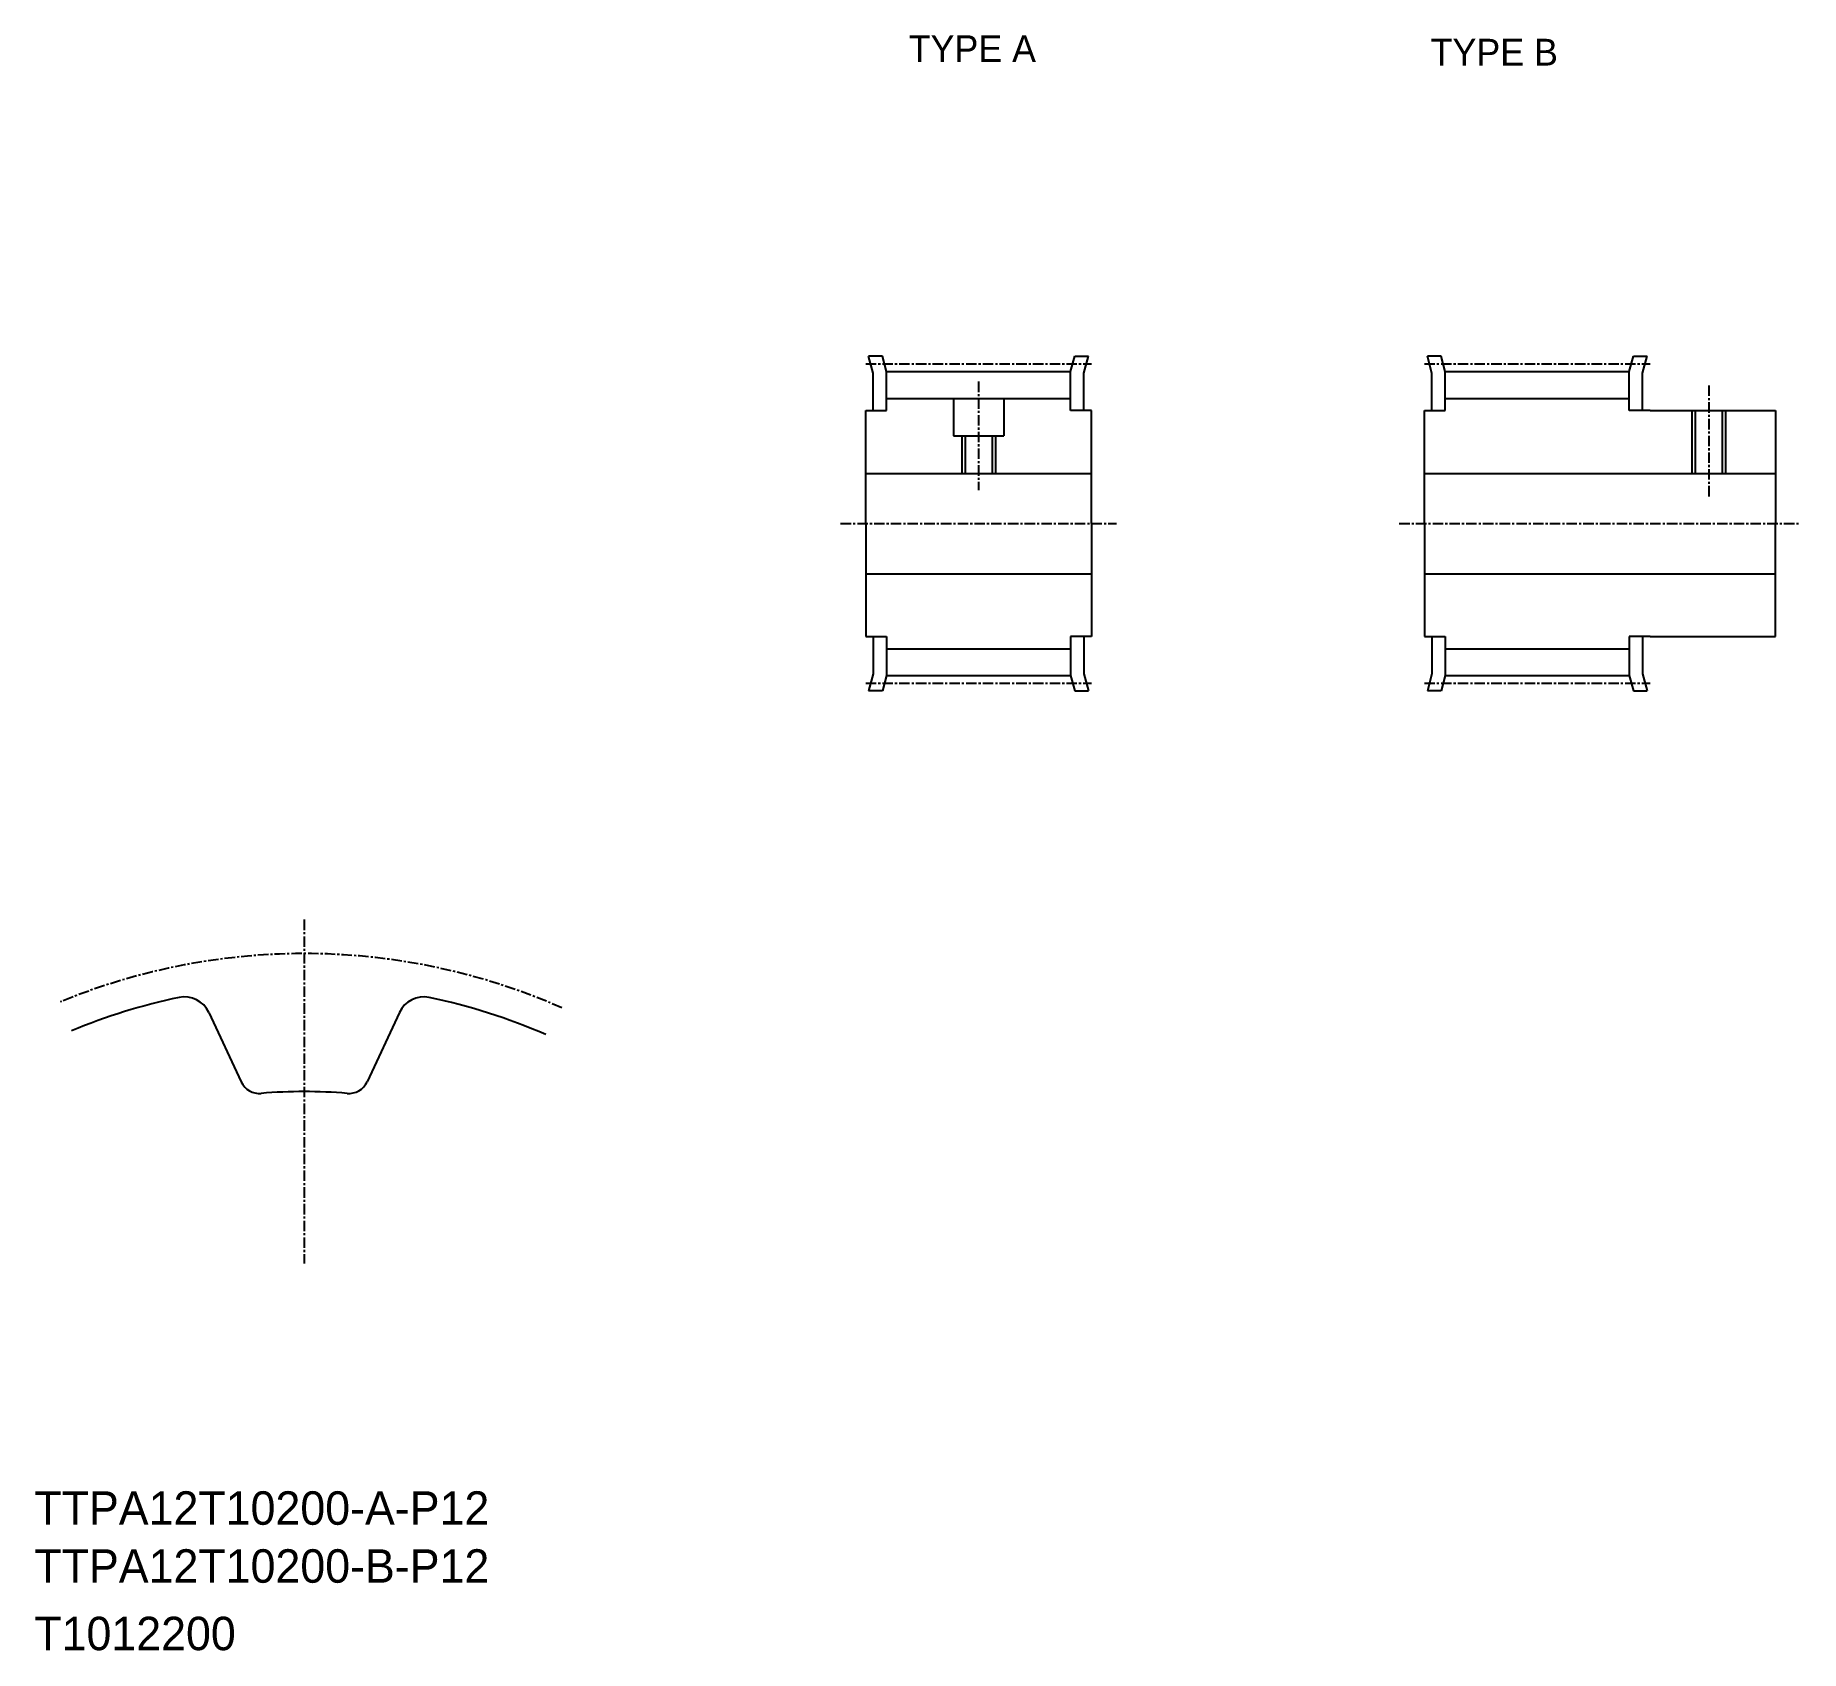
# Model space of a CAD drawing. Extents: x 10 to 221, y 10 to 203.
import ezdxf

# ---------------------------------------------------------------- set-up
doc = ezdxf.new("R2010")
doc.units = 0
doc.linetypes.add('CENTER', pattern=[2, 1.25, -0.25, 0.25, -0.25])
doc.layers.get('0').update_dxf_attribs({"linetype": 'CONTINUOUS'})
doc.layers.add('CENTER', color=1, linetype='CENTER')

msp = doc.modelspace()

# ---------------------------------------------------------------- linework, layer by layer
at = {"color": 7, "linetype": 'CONTINUOUS'}
for p, q in [((110.32, 162.68), (109.77, 164.72)), ((111.43, 164.72), (109.77, 164.72)), ((111.92, 162.89), (111.43, 164.72)), ((133.92, 162.89), (134.41, 164.72)), ((134.41, 164.72), (136.06, 164.72)), ((135.52, 162.68), (136.06, 164.72)), ((177.12, 162.68), (176.58, 164.72)), ((178.23, 164.72), (176.58, 164.72)), ((178.72, 162.89), (178.23, 164.72)), ((200.72, 162.89), (201.21, 164.72)), ((201.21, 164.72), (202.87, 164.72)), ((202.32, 162.68), (202.87, 164.72)), ((110.32, 158.22), (110.32, 162.68)), ((111.92, 158.22), (111.92, 162.89)), ((111.92, 162.89), (133.92, 162.89)), ((133.92, 158.22), (133.92, 162.89)), ((135.52, 158.22), (135.52, 162.68)), ((177.12, 158.22), (177.12, 162.68)), ((178.72, 162.89), (200.72, 162.89)), ((178.72, 158.22), (178.72, 162.89)), ((200.72, 158.22), (200.72, 162.89)), ((202.32, 158.22), (202.32, 162.68)), ((111.92, 159.69), (133.92, 159.69)), ((119.92, 159.69), (119.92, 155.22)), ((125.92, 159.69), (125.92, 155.22)), ((178.72, 159.69), (200.72, 159.69)), ((109.42, 144.72), (109.42, 158.22)), ((109.42, 158.22), (111.92, 158.22)), ((136.42, 158.22), (133.92, 158.22)), ((136.42, 144.72), (136.42, 158.22)), ((176.22, 144.72), (176.22, 158.22)), ((176.22, 158.22), (178.72, 158.22)), ((203.22, 158.22), (200.72, 158.22)), ((203.22, 158.22), (218.22, 158.22)), ((208.62, 158.22), (208.62, 150.72)), ((211.82, 158.22), (211.82, 150.72)), ((218.22, 158.22), (218.22, 144.72)), ((119.92, 155.22), (125.92, 155.22)), ((121.32, 155.22), (121.32, 150.72)), ((124.52, 155.22), (124.52, 150.72)), ((109.42, 150.72), (136.42, 150.72)), ((176.22, 150.72), (218.22, 150.72)), ((109.42, 144.72), (109.42, 131.22)), ((136.42, 144.72), (136.42, 131.22)), ((176.22, 144.72), (176.22, 131.22)), ((218.22, 131.22), (218.22, 144.72)), ((109.42, 138.72), (136.42, 138.72)), ((176.22, 138.72), (218.22, 138.72)), ((109.42, 131.22), (111.92, 131.22)), ((110.32, 131.22), (110.32, 126.75)), ((111.92, 131.22), (111.92, 126.54)), ((133.92, 131.22), (133.92, 126.54)), ((136.42, 131.22), (133.92, 131.22)), ((135.52, 131.22), (135.52, 126.75)), ((176.22, 131.22), (178.72, 131.22)), ((177.12, 131.22), (177.12, 126.75)), ((178.72, 131.22), (178.72, 126.54)), ((200.72, 131.22), (200.72, 126.54)), ((203.22, 131.22), (200.72, 131.22)), ((202.32, 131.22), (202.32, 126.75)), ((203.22, 131.22), (218.22, 131.22)), ((111.92, 129.74), (133.92, 129.74)), ((178.72, 129.74), (200.72, 129.74)), ((110.32, 126.75), (109.77, 124.72)), ((135.52, 126.75), (136.06, 124.72)), ((177.12, 126.75), (176.58, 124.72)), ((202.32, 126.75), (202.87, 124.72)), ((111.43, 124.72), (109.77, 124.72)), ((111.92, 126.54), (111.43, 124.72)), ((111.92, 126.54), (133.92, 126.54)), ((133.92, 126.54), (134.41, 124.72)), ((134.41, 124.72), (136.06, 124.72)), ((178.23, 124.72), (176.58, 124.72)), ((178.72, 126.54), (178.23, 124.72)), ((178.72, 126.54), (200.72, 126.54)), ((200.72, 126.54), (201.21, 124.72)), ((201.21, 124.72), (202.87, 124.72)), ((30.87, 86.26), (34.75, 77.95)), ((53.66, 86.26), (49.79, 77.95))]:
    msp.add_line(p, q, dxfattribs=at)
at = {"color": 3, "linetype": 'CONTINUOUS'}
for p, q in [((208.22, 158.22), (208.22, 150.72)), ((212.22, 158.22), (212.22, 150.72)), ((120.92, 155.22), (120.92, 150.72)), ((124.92, 155.22), (124.92, 150.72))]:
    msp.add_line(p, q, dxfattribs=at)
at = {"color": 7, "linetype": 'CONTINUOUS'}
for centre, radius, start, end in [((42.27, 16.9), 72.7, 101.8695, 112.4966), ((27.97, 84.91), 3.2, 25, 101.8695), ((56.56, 84.91), 3.2, 78.1305, 155), ((42.27, 16.9), 72.7, 66.577, 78.1305), ((36.92, 78.97), 2.4, 205, 274.9213), ((42.27, 16.9), 59.9, 85.0787, 94.9213), ((47.61, 78.97), 2.4, 265.0787, 335)]:
    msp.add_arc(centre, radius, start, end, dxfattribs=at)
at = {"layer": 'CENTER'}
for p, q in [((109.42, 163.82), (136.42, 163.82)), ((176.22, 163.82), (203.22, 163.82)), ((122.92, 161.69), (122.92, 148.72)), ((210.22, 161.22), (210.22, 147.72)), ((106.42, 144.72), (139.42, 144.72)), ((173.22, 144.72), (221.22, 144.72)), ((109.42, 125.62), (136.42, 125.62)), ((176.22, 125.62), (203.22, 125.62))]:
    msp.add_line(p, q, dxfattribs=at)
at = {"layer": 'CENTER', "color": 1, "linetype": 'CENTER'}
msp.add_line((42.27, 97.36), (42.27, 56.23), dxfattribs=at)
msp.add_arc((42.27, 16.9), 76.4, 66.2136, 112.4493, dxfattribs=at)

# ---------------------------------------------------------------- texts
at = {"color": 7, "linetype": 'CONTINUOUS'}
for s, height, p in [('TYPE A', 3.2, (114.56, 199.9)), ('TYPE B', 3.2, (176.97, 199.48)), ('TTPA12T10200-A-P12', 4, (10, 25)), ('TTPA12T10200-B-P12', 4, (10, 18.07)), ('T1012200', 4, (10, 10))]:
    msp.add_text(s, height=height, dxfattribs=at).set_placement(p)

doc.saveas('drawing.dxf')
